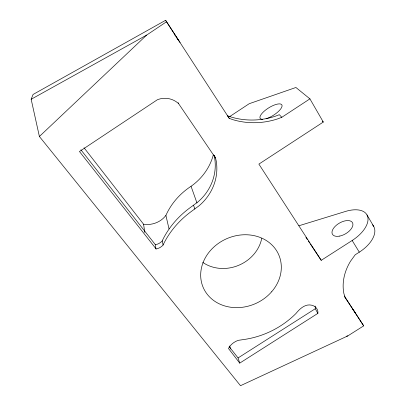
<?xml version="1.0" encoding="UTF-8"?>
<svg xmlns="http://www.w3.org/2000/svg" width="406" height="406" viewBox="0 0 406 406"><rect width="100%" height="100%" fill="white"/><g stroke="black" fill="none" stroke-linecap="round" stroke-linejoin="round"><path stroke-width="0.61" d="M317.878 313.366L317.934 311.788A10.708 8.79 -27.9 0 0 311.899 305.246C305.221 303.556 299.821 308.748 295.974 313.483A80.687 69.665 -23.4 0 1 243.179 339.619L238.215 340.35A15.25 12.424 -21.3 0 0 228.476 348.485L239.738 363.116L317.878 313.366L315.254 308.748L315.31 307.18A10.576 8.719 -27.9 0 0 315.086 306.048M344.334 296.02L363.685 325.861L347.846 335.889L240.504 385.7L39.392 136.497L31.16 99.272L33.074 94.456L165.607 20.3L229.263 118.395L233.46 119.846A81.022 76.475 -63.9 0 0 277.694 118.872L281.82 117.288L309.925 98.861L323.293 122.049L258.881 164.105L321.227 260.327L352.175 240.489A27.897 14.86 -30.2 0 0 367.821 217.149A27.897 14.86 -30.2 0 0 345.816 211.348L298.877 225.777M80.911 149.814L155.412 244.752A11.703 10.46 -11.8 0 0 162.126 241.007L163.831 237.632A84.509 73.222 -23.4 0 1 189.435 208.182L197.803 202.031A51.323 48.015 -12.8 0 0 214.688 158.127L214.104 155.452M215.576 158.056L178.65 103.718L177.772 102.906A19.924 19.255 -11.7 0 0 158.477 99.333L157.325 99.78L79.464 151.514L156.163 248.98A11.86 10.571 -12 0 0 162.968 245.183L164.694 241.773A85.595 73.912 -23.4 0 1 190.653 211.968L199.133 205.735A52.039 48.578 -13.1 0 0 216.281 161.304L215.576 158.056L214.251 155.437M372.561 224.833A27.628 15.225 -30 0 1 359.3 252.162L355.189 254.79L350.5 261.251A50.938 41.168 -35.6 0 0 343.923 293.711L344.988 297.004M39.392 136.497L146.662 35.083L166.612 21.701M229.593 116.639L249.233 103.697L295.908 87.488L309.925 98.861M239.738 363.116L238.068 357.94L315.254 308.748M31.16 99.272L146.662 35.083M346.612 336.183L347.846 335.889M322.349 121.232L323.293 122.049M281.82 117.288L279.318 114.695L275.248 116.253A79.87 75.48 -64.6 0 1 231.598 117.182L227.456 115.746L229.263 118.395M229.136 346.607L238.068 357.94M84.042 147.779L143.577 224.229L144.79 232.333M174.296 34.292L175.006 35.297M176.067 36.799L180.086 42.498M305.926 237.414L307.317 239.499M308.362 241.062L309.753 243.143M310.448 244.184L321.227 260.327M344.922 297.314L355.265 312.864M363.685 325.861L352.235 308.306M165.607 20.3L178.894 40.813M352.175 240.489L359.3 252.162M366.978 214.901L373.738 226.457M178.198 102.718L178.65 103.718M213.343 154.879A58.012 55.14 -10 0 1 191.048 186.293L196.966 202.959M193.571 205.299L194.844 209.044M229.634 345.988L230.578 349.013M191.048 186.293A65.605 58.22 -23 0 0 165.897 215.419L169.038 228.964M162.258 240.849L163.1 245.026M155.224 244.782L155.97 249.01M266.123 118.719A12.784 4.39 -32 0 0 273.309 115.34L274.73 114.406A12.784 4.39 -32 0 0 281.794 104.768L281.373 104.357A12.784 4.39 -32 0 0 268.64 107.905L267.27 108.803A12.784 4.39 -32 0 0 262.652 119.334M261.743 238.378A36.829 32.663 -23.1 0 1 253.882 254.293L252.334 255.998A36.829 32.663 -23.1 0 1 202.802 262.418M165.897 215.419A22.076 20.133 -10.1 0 1 143.577 224.229M271.639 291.777L269.904 293.655A41.158 35.505 -23.4 0 1 202.447 285.555A41.158 35.505 -23.4 0 1 249.218 234.917A41.158 35.505 -23.4 0 1 271.639 291.777M339.802 236.069A11.591 6.171 -30.2 0 0 352.565 222.803A11.591 6.171 -30.2 0 0 335.001 226.502A11.591 6.171 -30.2 0 0 339.802 236.069"/></g></svg>
